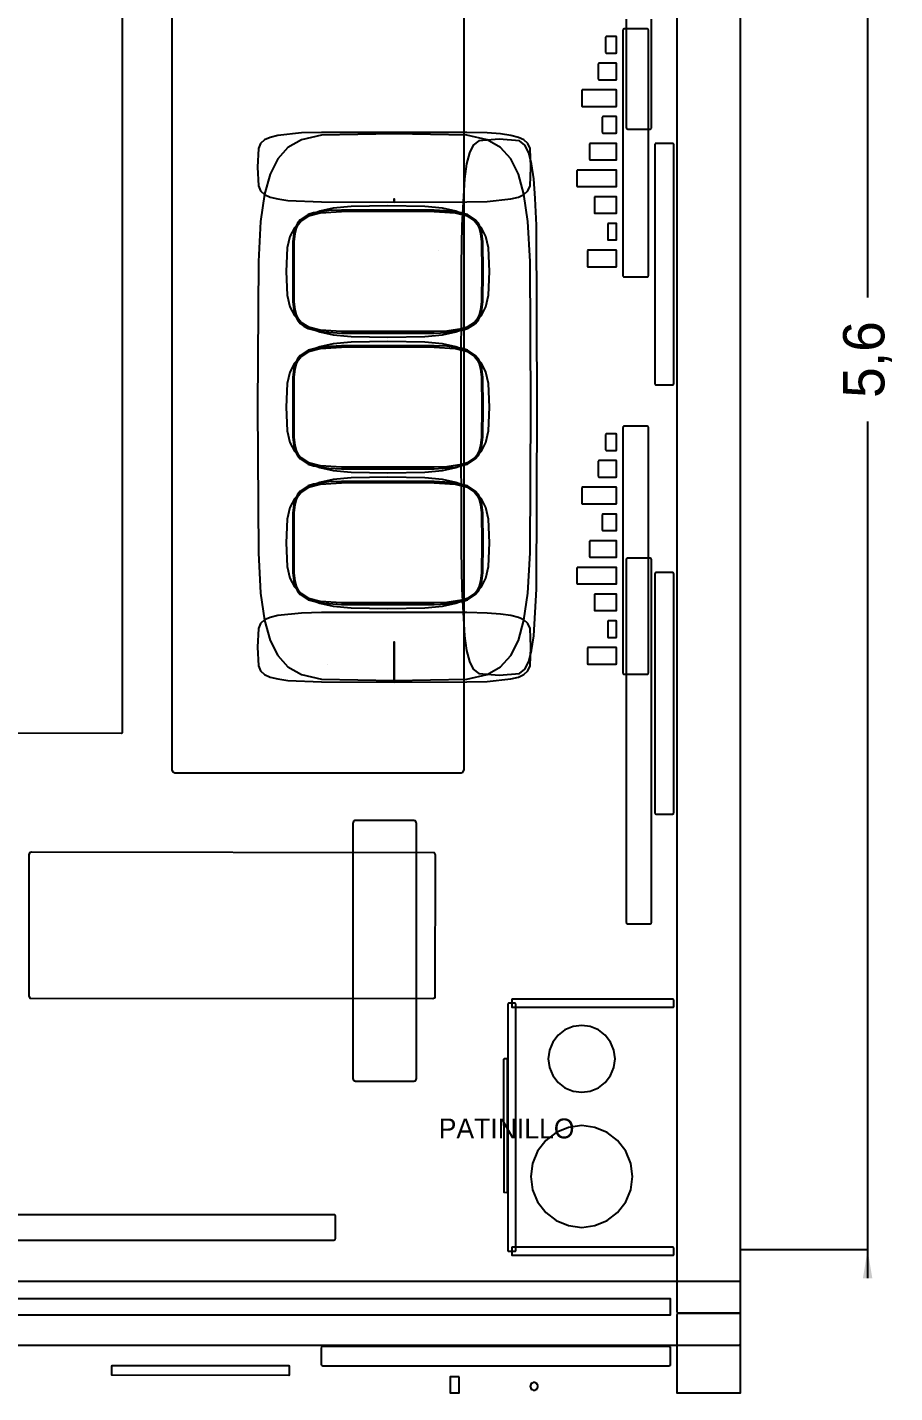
# Model space of a CAD drawing. Header units: metres. Extents: x 1133.8 to 1142.49, y -6.25 to 0.59.
# Drawn here: x 1139.755 to 1142.485, y -6.25 to -1.955 of the extents above; entities that cross this region are included whole.
import ezdxf

# ---------------------------------------------------------------- set-up
doc = ezdxf.new("R2010")
doc.units = ezdxf.units.M
for name, color, linetype in [('CORTE', 7, 'Continuous'), ('COTAS', 4, 'Continuous'), ('TEXTOS', 7, 'Continuous'), ('VISTA', 8, 'Continuous')]:
    doc.layers.add(name, color=color, linetype=linetype)
doc.dimstyles.get("Standard").update_dxf_attribs({"dimtxt": 2.5, "dimasz": 2.5, "dimexe": 1.25, "dimexo": 0.625, "dimtad": 1, "dimcen": 2.5, "dimazin": 3, "dimtfac": 1, "dimtmove": 0, "dimatfit": 3})

# ---------------------------------------------------------------- blocks, each defined once
blk = doc.blocks.new('_CLOSEDFILLED')
at = {"color": 0, "linetype": 'BYBLOCK'}
blk.add_solid([(-1, 0.164), (0, 0), (-1, -0.164)], dxfattribs=at)
blk = doc.blocks.new('*D2')
for p, q in [((1142.4, -0.11), (1142.4, -2.805)), ((1142, -0.2), (1142.4, -0.2)), ((1142.4, -3.195), (1142.4, -5.89)), ((1142, -5.8), (1142.4, -5.8))]:
    blk.add_line(p, q)
at = {"layer": 'Defpoints'}
for p in [(1142, -0.2), (1142.4, -0.2), (1142, -5.8)]:
    blk.add_point(p, dxfattribs=at)
at = {"layer": 'COTAS', "xscale": 0.09, "yscale": 0.09}
for p, rotation in [((1142.4, -0.2), 270), ((1142.4, -5.8), 90)]:
    blk.add_blockref('_CLOSEDFILLED', p, dxfattribs=dict(at, rotation=rotation))
at = {"layer": 'COTAS', "insert": (1142.4, -3), "char_height": 0.13, "attachment_point": 5, "rotation": 90}
blk.add_mtext('5,6', dxfattribs=at)

msp = doc.modelspace()

# ---------------------------------------------------------------- linework, layer by layer
at = {"layer": 'CORTE'}
msp.add_lwpolyline([(1141.8, -0.0045), (1141.8, -3.5632), (1141.8, -5.9955), (1141.8005, -5.997), (1141.8008, -5.9981), (1141.8011, -5.9984), (1141.8013, -5.9987), (1141.8017, -5.999), (1141.8019, -5.9992), (1141.8034, -5.9997), (1141.8045, -6), (1141.918, -6), (1141.9955, -6), (1141.997, -5.9995), (1141.9981, -5.9992), (1141.9984, -5.9989), (1141.9987, -5.9987), (1141.9989, -5.9984), (1141.9992, -5.9981), (1141.9995, -5.997), (1142, -5.9955), (1142, -3.5632), (1142, -0.0045)], dxfattribs=at)
msp.add_lwpolyline([(1141.801, -6.0017), (1141.8008, -6.0019), (1141.8003, -6.0034), (1141.8, -6.0045), (1141.8, -6.25), (1142, -6.25), (1142, -6.0045), (1141.9997, -6.0034), (1141.9992, -6.0019), (1141.999, -6.0017), (1141.9987, -6.0013), (1141.9984, -6.0011), (1141.9981, -6.0008), (1141.997, -6.0005), (1141.9955, -6), (1141.918, -6), (1141.8045, -6), (1141.8034, -6.0003), (1141.8019, -6.0008), (1141.8017, -6.001), (1141.8013, -6.0013), (1141.801, -6.0017)], close=True, dxfattribs=at)
at = {"layer": 'VISTA'}
for points in [[(1140.21, -4.291), (1140.2117, -4.2962), (1140.219, -4.3), (1141.121, -4.3), (1141.1262, -4.2983), (1141.13, -4.291), (1141.13, -1.709), (1141.1283, -1.7038), (1141.121, -1.7), (1140.219, -1.7), (1140.2126, -1.7026), (1140.21, -1.709), (1140.21, -4.291)], [(1136.305, -4.1705), (1136.3069, -4.1742), (1140.0505, -4.175), (1140.0542, -4.1731), (1140.055, -1.8295), (1140.0531, -1.8258), (1136.3095, -1.825), (1136.305, -1.8295), (1136.305, -4.1705)], [(1141.6307, -1.9614), (1141.6306, -1.9615), (1141.6301, -1.9631), (1141.63, -1.9635), (1141.63, -2.5911), (1141.63, -2.7365), (1141.6305, -2.7381), (1141.6306, -2.7385), (1141.631, -2.7389), (1141.631, -2.739), (1141.6314, -2.7393), (1141.6315, -2.7394), (1141.6331, -2.7399), (1141.6335, -2.74), (1141.6928, -2.74), (1141.7065, -2.74), (1141.7081, -2.7395), (1141.7085, -2.7394), (1141.7089, -2.739), (1141.709, -2.739), (1141.709, -2.7389), (1141.7094, -2.7385), (1141.7095, -2.7381), (1141.71, -2.7365), (1141.71, -2.5911), (1141.71, -1.9635), (1141.7099, -1.9631), (1141.7094, -1.9615), (1141.7093, -1.9614), (1141.709, -1.961), (1141.7089, -1.961), (1141.7085, -1.9606), (1141.7081, -1.9605), (1141.7065, -1.96), (1141.6928, -1.96), (1141.6335, -1.96), (1141.6331, -1.9601), (1141.6315, -1.9606), (1141.6314, -1.9607), (1141.631, -1.961), (1141.6307, -1.9614)], [(1141.5756, -1.9846), (1141.575, -1.986), (1141.575, -2.034), (1141.5756, -2.0354), (1141.577, -2.036), (1141.608, -2.036), (1141.6094, -2.0354), (1141.61, -2.034), (1141.61, -1.986), (1141.6094, -1.9846), (1141.608, -1.984), (1141.577, -1.984), (1141.5756, -1.9846)], [(1141.5526, -2.0686), (1141.552, -2.07), (1141.552, -2.118), (1141.5526, -2.1194), (1141.554, -2.12), (1141.608, -2.12), (1141.6094, -2.1194), (1141.61, -2.118), (1141.61, -2.07), (1141.6094, -2.0686), (1141.608, -2.068), (1141.554, -2.068), (1141.5526, -2.0686)], [(1141.5006, -2.1526), (1141.5, -2.154), (1141.5, -2.202), (1141.5006, -2.2034), (1141.502, -2.204), (1141.608, -2.204), (1141.6094, -2.2034), (1141.61, -2.202), (1141.61, -2.154), (1141.6094, -2.1526), (1141.608, -2.152), (1141.502, -2.152), (1141.5006, -2.1526)], [(1141.5656, -2.2366), (1141.565, -2.238), (1141.565, -2.286), (1141.5656, -2.2874), (1141.567, -2.288), (1141.608, -2.288), (1141.6094, -2.2874), (1141.61, -2.286), (1141.61, -2.238), (1141.6094, -2.2366), (1141.608, -2.236), (1141.567, -2.236), (1141.5656, -2.2366)], [(1140.5432, -2.4949), (1140.575, -2.4994), (1140.681, -2.5044), (1140.91, -2.505), (1140.91, -2.4945), (1140.91, -2.505), (1141.139, -2.5044), (1141.2022, -2.5026), (1141.2768, -2.4949), (1141.3007, -2.4888), (1141.3183, -2.4807), (1141.3305, -2.4698), (1141.3376, -2.4536), (1141.34, -2.395), (1141.3376, -2.3364), (1141.3305, -2.3202), (1141.3183, -2.3093), (1141.3007, -2.3012), (1141.2768, -2.2951), (1141.245, -2.2906), (1141.2022, -2.2874), (1141.139, -2.2856), (1140.681, -2.2856), (1140.6178, -2.2874), (1140.5432, -2.2951), (1140.5193, -2.3012), (1140.5017, -2.3093), (1140.4895, -2.3202), (1140.4824, -2.3364), (1140.48, -2.395), (1140.4824, -2.4536), (1140.4895, -2.4698), (1140.5017, -2.4807), (1140.5193, -2.4888), (1140.5432, -2.4949)], [(1140.5432, -3.9313), (1140.575, -3.9666), (1140.6178, -3.991), (1140.681, -4.0053), (1140.91, -4.01), (1140.91, -3.8884), (1140.91, -4.01), (1141.139, -4.0053), (1141.2022, -3.991), (1141.245, -3.9666), (1141.2768, -3.9313), (1141.3007, -3.8835), (1141.3183, -3.8201), (1141.3305, -3.7345), (1141.3376, -3.6079), (1141.34, -3.15), (1141.3376, -2.6921), (1141.3305, -2.5655), (1141.3183, -2.4799), (1141.3007, -2.4165), (1141.2768, -2.3687), (1141.245, -2.3334), (1141.2022, -2.309), (1141.139, -2.2947), (1140.91, -2.29), (1140.681, -2.2947), (1140.6178, -2.309), (1140.575, -2.3334), (1140.5432, -2.3687), (1140.5193, -2.4165), (1140.5017, -2.4799), (1140.4895, -2.5655), (1140.4824, -2.6921), (1140.48, -3.15), (1140.4824, -3.6079), (1140.4895, -3.7345), (1140.5017, -3.8201), (1140.5193, -3.8835), (1140.5432, -3.9313)], [(1141.1376, -3.9157), (1141.1465, -3.9503), (1141.1584, -3.9741), (1141.1761, -3.9882), (1141.24, -3.9928), (1141.3039, -3.9882), (1141.3216, -3.9741), (1141.3335, -3.9503), (1141.3423, -3.9157), (1141.349, -3.8688), (1141.3573, -3.7228), (1141.36, -3.15), (1141.3573, -2.5772), (1141.3539, -2.4933), (1141.349, -2.4312), (1141.3423, -2.3843), (1141.3335, -2.3497), (1141.3216, -2.3259), (1141.3039, -2.3118), (1141.24, -2.3072), (1141.1761, -2.3118), (1141.1584, -2.3259), (1141.1465, -2.3497), (1141.1376, -2.3843), (1141.131, -2.4312), (1141.1227, -2.5772), (1141.1207, -2.7012), (1141.12, -3.15), (1141.1207, -3.5988), (1141.1227, -3.7228), (1141.131, -3.8688), (1141.1376, -3.9157)], [(1141.5256, -2.3206), (1141.525, -2.322), (1141.525, -2.37), (1141.5256, -2.3714), (1141.527, -2.372), (1141.608, -2.372), (1141.6094, -2.3714), (1141.61, -2.37), (1141.61, -2.322), (1141.6094, -2.3206), (1141.608, -2.32), (1141.527, -2.32), (1141.5256, -2.3206)], [(1141.7309, -2.3218), (1141.7308, -2.3219), (1141.7302, -2.3239), (1141.73, -2.3245), (1141.73, -2.9018), (1141.73, -3.0755), (1141.7306, -3.0775), (1141.7308, -3.0781), (1141.7312, -3.0785), (1141.7313, -3.0787), (1141.7318, -3.0791), (1141.7319, -3.0792), (1141.7339, -3.0798), (1141.7345, -3.08), (1141.7737, -3.08), (1141.7855, -3.08), (1141.7875, -3.0794), (1141.7881, -3.0792), (1141.7885, -3.0788), (1141.7887, -3.0787), (1141.7888, -3.0785), (1141.7892, -3.0781), (1141.7894, -3.0775), (1141.79, -3.0755), (1141.79, -2.9018), (1141.79, -2.3245), (1141.7898, -2.3239), (1141.7892, -2.3219), (1141.7891, -2.3218), (1141.7887, -2.3213), (1141.7885, -2.3212), (1141.7881, -2.3208), (1141.7875, -2.3206), (1141.7855, -2.32), (1141.7737, -2.32), (1141.7345, -2.32), (1141.7339, -2.3202), (1141.7319, -2.3208), (1141.7318, -2.3209), (1141.7313, -2.3213), (1141.7309, -2.3218)], [(1141.4856, -2.4046), (1141.485, -2.406), (1141.485, -2.454), (1141.4856, -2.4554), (1141.487, -2.456), (1141.608, -2.456), (1141.6094, -2.4554), (1141.61, -2.454), (1141.61, -2.406), (1141.6094, -2.4046), (1141.608, -2.404), (1141.487, -2.404), (1141.4856, -2.4046)], [(1141.5406, -2.4886), (1141.54, -2.49), (1141.54, -2.538), (1141.5406, -2.5394), (1141.542, -2.54), (1141.608, -2.54), (1141.6094, -2.5394), (1141.61, -2.538), (1141.61, -2.49), (1141.6094, -2.4886), (1141.608, -2.488), (1141.542, -2.488), (1141.5406, -2.4886)], [(1140.6424, -2.9001), (1140.6759, -2.9132), (1140.7182, -2.9224), (1140.7741, -2.9278), (1140.89, -2.9297), (1141.0059, -2.9278), (1141.0618, -2.9224), (1141.1041, -2.9132), (1141.1376, -2.9001), (1141.1642, -2.883), (1141.1844, -2.8614), (1141.1987, -2.8341), (1141.2072, -2.7981), (1141.21, -2.7233), (1141.2072, -2.6486), (1141.1987, -2.6126), (1141.1844, -2.5853), (1141.1642, -2.5637), (1141.1376, -2.5466), (1141.1041, -2.5335), (1141.0618, -2.5243), (1141.0059, -2.5188), (1140.89, -2.517), (1140.7741, -2.5188), (1140.7182, -2.5243), (1140.6759, -2.5335), (1140.6424, -2.5466), (1140.6158, -2.5637), (1140.5956, -2.5853), (1140.5813, -2.6126), (1140.5728, -2.6486), (1140.57, -2.7233), (1140.5728, -2.7981), (1140.5813, -2.8341), (1140.5956, -2.8614), (1140.6158, -2.883), (1140.6424, -2.9001)], [(1140.5911, -2.8175), (1140.5938, -2.8433), (1140.5985, -2.8612), (1140.6051, -2.875), (1140.614, -2.8862), (1140.6252, -2.8952), (1140.639, -2.9023), (1140.677, -2.9122), (1140.744, -2.9168), (1140.89, -2.9174), (1140.89, -2.9151), (1140.89, -2.9174), (1141.036, -2.9168), (1141.0756, -2.9151), (1141.124, -2.9079), (1141.141, -2.9023), (1141.166, -2.8862), (1141.1749, -2.875), (1141.1815, -2.8612), (1141.1862, -2.8433), (1141.1889, -2.8175), (1141.1898, -2.7233), (1141.1889, -2.6292), (1141.1862, -2.6034), (1141.1815, -2.5855), (1141.1749, -2.5716), (1141.166, -2.5605), (1141.141, -2.5443), (1141.103, -2.5345), (1141.036, -2.5298), (1140.744, -2.5298), (1140.7044, -2.5316), (1140.656, -2.5387), (1140.639, -2.5443), (1140.614, -2.5605), (1140.6051, -2.5716), (1140.5985, -2.5855), (1140.5938, -2.6034), (1140.5911, -2.6292), (1140.5911, -2.8175)], [(1140.6777, -2.9078), (1140.6407, -2.8983), (1140.6171, -2.8831), (1140.6089, -2.8727), (1140.6026, -2.8597), (1140.5982, -2.8425), (1140.5955, -2.8174), (1140.5955, -2.6293), (1140.5982, -2.6041), (1140.6026, -2.587), (1140.6089, -2.5739), (1140.6171, -2.5636), (1140.6407, -2.5484), (1140.6777, -2.5389), (1140.7441, -2.5342), (1140.89, -2.5336), (1141.0359, -2.5342), (1141.1023, -2.5389), (1141.1393, -2.5484), (1141.1629, -2.5636), (1141.1711, -2.5739), (1141.1774, -2.587), (1141.1818, -2.6041), (1141.1845, -2.6293), (1141.1854, -2.7233), (1141.1845, -2.8174), (1141.1818, -2.8425), (1141.1774, -2.8597), (1141.1711, -2.8727), (1141.1629, -2.8831), (1141.1393, -2.8983), (1141.1229, -2.9037), (1141.0753, -2.9107), (1141.0359, -2.9124), (1140.7441, -2.9124), (1140.6777, -2.9078)], [(1140.6911, -2.5369), (1140.6911, -2.5369), (1140.6911, -2.5369), (1140.6911, -2.5369)], [(1141.5826, -2.5726), (1141.582, -2.574), (1141.582, -2.622), (1141.5826, -2.6234), (1141.584, -2.624), (1141.608, -2.624), (1141.6094, -2.6234), (1141.61, -2.622), (1141.61, -2.574), (1141.6094, -2.5726), (1141.608, -2.572), (1141.584, -2.572), (1141.5826, -2.5726)], [(1141.0508, -2.657), (1141.0508, -2.657), (1141.0508, -2.657), (1141.0508, -2.657)], [(1141.202, -2.6309), (1141.202, -2.6309), (1141.202, -2.6309), (1141.202, -2.6309)], [(1141.5186, -2.6566), (1141.518, -2.658), (1141.518, -2.706), (1141.5186, -2.7074), (1141.52, -2.708), (1141.608, -2.708), (1141.6094, -2.7074), (1141.61, -2.706), (1141.61, -2.658), (1141.6094, -2.6566), (1141.608, -2.656), (1141.52, -2.656), (1141.5186, -2.6566)], [(1140.5967, -2.8521), (1140.5967, -2.8521), (1140.5967, -2.8521), (1140.5967, -2.8521)], [(1140.6199, -2.8902), (1140.6199, -2.8902), (1140.6199, -2.8902), (1140.6199, -2.8902)], [(1141.08, -2.9149), (1141.08, -2.9149), (1141.08, -2.9149), (1141.08, -2.9149)], [(1140.6424, -3.3268), (1140.6759, -3.3398), (1140.7182, -3.349), (1140.7741, -3.3545), (1140.89, -3.3563), (1141.0059, -3.3545), (1141.0618, -3.349), (1141.1041, -3.3398), (1141.1376, -3.3268), (1141.1642, -3.3097), (1141.1844, -3.288), (1141.1987, -3.2607), (1141.2072, -3.2247), (1141.21, -3.15), (1141.2072, -3.0753), (1141.1987, -3.0393), (1141.1844, -3.012), (1141.1642, -2.9903), (1141.1376, -2.9732), (1141.1041, -2.9602), (1141.0618, -2.951), (1141.0059, -2.9455), (1140.89, -2.9437), (1140.7741, -2.9455), (1140.7182, -2.951), (1140.6759, -2.9602), (1140.6424, -2.9732), (1140.6158, -2.9903), (1140.5956, -3.012), (1140.5813, -3.0393), (1140.5728, -3.0753), (1140.57, -3.15), (1140.5728, -3.2247), (1140.5813, -3.2607), (1140.5956, -3.288), (1140.6158, -3.3097), (1140.6424, -3.3268)], [(1140.5911, -3.2442), (1140.5938, -3.2699), (1140.5985, -3.2878), (1140.6051, -3.3017), (1140.614, -3.3128), (1140.639, -3.329), (1140.656, -3.3346), (1140.7044, -3.3418), (1140.744, -3.3435), (1140.89, -3.3441), (1140.89, -3.3418), (1140.89, -3.3441), (1141.036, -3.3435), (1141.103, -3.3388), (1141.141, -3.329), (1141.166, -3.3128), (1141.1749, -3.3017), (1141.1815, -3.2878), (1141.1862, -3.2699), (1141.1889, -3.2442), (1141.1898, -3.15), (1141.1889, -3.0558), (1141.1862, -3.0301), (1141.1815, -3.0122), (1141.1749, -2.9983), (1141.166, -2.9872), (1141.141, -2.971), (1141.124, -2.9654), (1141.0756, -2.9582), (1141.036, -2.9565), (1140.744, -2.9565), (1140.677, -2.9612), (1140.639, -2.971), (1140.614, -2.9872), (1140.6051, -2.9983), (1140.5985, -3.0122), (1140.5938, -3.0301), (1140.5911, -3.0558), (1140.5911, -3.2442)], [(1140.6777, -3.3345), (1140.6407, -3.3249), (1140.6171, -3.3097), (1140.6089, -3.2994), (1140.6026, -3.2864), (1140.5982, -3.2692), (1140.5955, -3.244), (1140.5955, -3.056), (1140.5982, -3.0308), (1140.6026, -3.0136), (1140.6089, -3.0006), (1140.6171, -2.9903), (1140.6407, -2.9751), (1140.6777, -2.9655), (1140.7441, -2.9609), (1140.89, -2.9603), (1141.0359, -2.9609), (1141.1023, -2.9655), (1141.1393, -2.9751), (1141.1629, -2.9903), (1141.1711, -3.0006), (1141.1774, -3.0136), (1141.1818, -3.0308), (1141.1845, -3.056), (1141.1854, -3.15), (1141.1845, -3.244), (1141.1818, -3.2692), (1141.1774, -3.2864), (1141.1711, -3.2994), (1141.1629, -3.3097), (1141.1393, -3.3249), (1141.1229, -3.3303), (1141.0753, -3.3374), (1141.0359, -3.3391), (1140.7441, -3.3391), (1140.6777, -3.3345)], [(1141.202, -3.0575), (1141.202, -3.0575), (1141.202, -3.0575), (1141.202, -3.0575)], [(1141.6307, -3.2114), (1141.6306, -3.2115), (1141.6301, -3.2131), (1141.63, -3.2135), (1141.63, -3.8411), (1141.63, -3.9865), (1141.6305, -3.9881), (1141.6306, -3.9885), (1141.631, -3.9889), (1141.631, -3.989), (1141.6314, -3.9893), (1141.6315, -3.9894), (1141.6331, -3.9899), (1141.6335, -3.99), (1141.6928, -3.99), (1141.7065, -3.99), (1141.7081, -3.9895), (1141.7085, -3.9894), (1141.7089, -3.989), (1141.709, -3.989), (1141.709, -3.9889), (1141.7094, -3.9885), (1141.7095, -3.9881), (1141.71, -3.9865), (1141.71, -3.8411), (1141.71, -3.2135), (1141.7099, -3.2131), (1141.7094, -3.2115), (1141.7093, -3.2114), (1141.709, -3.211), (1141.7089, -3.211), (1141.7085, -3.2106), (1141.7081, -3.2105), (1141.7065, -3.21), (1141.6928, -3.21), (1141.6335, -3.21), (1141.6331, -3.2101), (1141.6315, -3.2106), (1141.6314, -3.2107), (1141.631, -3.211), (1141.6307, -3.2114)], [(1141.5756, -3.2346), (1141.575, -3.236), (1141.575, -3.284), (1141.5756, -3.2854), (1141.577, -3.286), (1141.608, -3.286), (1141.6094, -3.2854), (1141.61, -3.284), (1141.61, -3.236), (1141.6094, -3.2346), (1141.608, -3.234), (1141.577, -3.234), (1141.5756, -3.2346)], [(1140.5967, -3.2787), (1140.5967, -3.2787), (1140.5967, -3.2787), (1140.5967, -3.2787)], [(1140.7, -3.3415), (1140.7, -3.3415), (1140.7, -3.3415), (1140.7, -3.3415)], [(1141.08, -3.3415), (1141.08, -3.3415), (1141.08, -3.3415), (1141.08, -3.3415)], [(1141.5526, -3.3186), (1141.552, -3.32), (1141.552, -3.368), (1141.5526, -3.3694), (1141.554, -3.37), (1141.608, -3.37), (1141.6094, -3.3694), (1141.61, -3.368), (1141.61, -3.32), (1141.6094, -3.3186), (1141.608, -3.318), (1141.554, -3.318), (1141.5526, -3.3186)], [(1140.6424, -3.7534), (1140.6759, -3.7665), (1140.7182, -3.7757), (1140.7741, -3.7812), (1140.89, -3.783), (1141.0059, -3.7812), (1141.0618, -3.7757), (1141.1041, -3.7665), (1141.1376, -3.7534), (1141.1642, -3.7363), (1141.1844, -3.7147), (1141.1987, -3.6874), (1141.2072, -3.6514), (1141.21, -3.5767), (1141.2072, -3.5019), (1141.1987, -3.4659), (1141.1844, -3.4386), (1141.1642, -3.417), (1141.1376, -3.3999), (1141.1041, -3.3868), (1141.0618, -3.3776), (1141.0059, -3.3722), (1140.89, -3.3703), (1140.7741, -3.3722), (1140.7182, -3.3776), (1140.6759, -3.3868), (1140.6424, -3.3999), (1140.6158, -3.417), (1140.5956, -3.4386), (1140.5813, -3.4659), (1140.5728, -3.5019), (1140.57, -3.5767), (1140.5728, -3.6514), (1140.5813, -3.6874), (1140.5956, -3.7147), (1140.6158, -3.7363), (1140.6424, -3.7534)], [(1140.5911, -3.6708), (1140.5938, -3.6966), (1140.5985, -3.7145), (1140.6051, -3.7284), (1140.614, -3.7395), (1140.639, -3.7557), (1140.677, -3.7655), (1140.744, -3.7702), (1140.89, -3.7708), (1140.89, -3.7684), (1140.89, -3.7708), (1141.036, -3.7702), (1141.0756, -3.7684), (1141.124, -3.7613), (1141.141, -3.7557), (1141.166, -3.7395), (1141.1749, -3.7284), (1141.1815, -3.7145), (1141.1862, -3.6966), (1141.1889, -3.6708), (1141.1898, -3.5767), (1141.1889, -3.4825), (1141.1862, -3.4567), (1141.1815, -3.4388), (1141.1749, -3.425), (1141.166, -3.4138), (1141.141, -3.3977), (1141.103, -3.3878), (1141.036, -3.3832), (1140.744, -3.3832), (1140.7044, -3.3849), (1140.656, -3.3921), (1140.639, -3.3977), (1140.614, -3.4138), (1140.6051, -3.425), (1140.5985, -3.4388), (1140.5938, -3.4567), (1140.5911, -3.4825), (1140.5911, -3.6708)], [(1140.6777, -3.7611), (1140.6407, -3.7516), (1140.6171, -3.7364), (1140.6089, -3.7261), (1140.6026, -3.713), (1140.5982, -3.6959), (1140.5955, -3.6707), (1140.5955, -3.4826), (1140.5982, -3.4575), (1140.6026, -3.4403), (1140.6089, -3.4273), (1140.6171, -3.4169), (1140.6407, -3.4017), (1140.6777, -3.3922), (1140.7441, -3.3876), (1140.89, -3.387), (1141.0359, -3.3876), (1141.1023, -3.3922), (1141.1393, -3.4017), (1141.1629, -3.4169), (1141.1711, -3.4273), (1141.1774, -3.4403), (1141.1818, -3.4575), (1141.1845, -3.4826), (1141.1854, -3.5767), (1141.1845, -3.6707), (1141.1818, -3.6959), (1141.1774, -3.713), (1141.1711, -3.7261), (1141.1629, -3.7364), (1141.1393, -3.7516), (1141.1229, -3.757), (1141.0753, -3.764), (1141.0359, -3.7658), (1140.7441, -3.7658), (1140.6777, -3.7611)], [(1141.1461, -3.4047), (1141.1461, -3.4047), (1141.1461, -3.4047), (1141.1461, -3.4047)], [(1141.5006, -3.4026), (1141.5, -3.404), (1141.5, -3.452), (1141.5006, -3.4534), (1141.502, -3.454), (1141.608, -3.454), (1141.6094, -3.4534), (1141.61, -3.452), (1141.61, -3.404), (1141.6094, -3.4026), (1141.608, -3.402), (1141.502, -3.402), (1141.5006, -3.4026)], [(1141.202, -3.4842), (1141.202, -3.4842), (1141.202, -3.4842), (1141.202, -3.4842)], [(1141.5656, -3.4866), (1141.565, -3.488), (1141.565, -3.536), (1141.5656, -3.5374), (1141.567, -3.538), (1141.608, -3.538), (1141.6094, -3.5374), (1141.61, -3.536), (1141.61, -3.488), (1141.6094, -3.4866), (1141.608, -3.486), (1141.567, -3.486), (1141.5656, -3.4866)], [(1141.5256, -3.5706), (1141.525, -3.572), (1141.525, -3.62), (1141.5256, -3.6214), (1141.527, -3.622), (1141.608, -3.622), (1141.6094, -3.6214), (1141.61, -3.62), (1141.61, -3.572), (1141.6094, -3.5706), (1141.608, -3.57), (1141.527, -3.57), (1141.5256, -3.5706)], [(1141.641, -3.6267), (1141.6408, -3.6269), (1141.6402, -3.6287), (1141.64, -3.6295), (1141.64, -4.4296), (1141.64, -4.7705), (1141.6406, -4.7723), (1141.6408, -4.7731), (1141.6412, -4.7735), (1141.6413, -4.7737), (1141.6417, -4.774), (1141.6419, -4.7742), (1141.6437, -4.7748), (1141.6445, -4.775), (1141.6943, -4.775), (1141.7155, -4.775), (1141.7173, -4.7744), (1141.7181, -4.7742), (1141.7185, -4.7738), (1141.7187, -4.7737), (1141.7188, -4.7735), (1141.7192, -4.7731), (1141.7194, -4.7723), (1141.72, -4.7705), (1141.72, -4.4296), (1141.72, -3.6295), (1141.7198, -3.6287), (1141.7192, -3.6269), (1141.719, -3.6267), (1141.7187, -3.6263), (1141.7185, -3.6262), (1141.7181, -3.6258), (1141.7173, -3.6256), (1141.7155, -3.625), (1141.6943, -3.625), (1141.6445, -3.625), (1141.6437, -3.6252), (1141.6419, -3.6258), (1141.6417, -3.626), (1141.6413, -3.6263), (1141.641, -3.6267)], [(1141.4856, -3.6546), (1141.485, -3.656), (1141.485, -3.704), (1141.4856, -3.7054), (1141.487, -3.706), (1141.608, -3.706), (1141.6094, -3.7054), (1141.61, -3.704), (1141.61, -3.656), (1141.6094, -3.6546), (1141.608, -3.654), (1141.487, -3.654), (1141.4856, -3.6546)], [(1141.7309, -3.6718), (1141.7308, -3.6719), (1141.7302, -3.6739), (1141.73, -3.6745), (1141.73, -4.2518), (1141.73, -4.4255), (1141.7306, -4.4275), (1141.7308, -4.4281), (1141.7312, -4.4285), (1141.7313, -4.4287), (1141.7318, -4.4291), (1141.7319, -4.4292), (1141.7339, -4.4298), (1141.7345, -4.43), (1141.7737, -4.43), (1141.7855, -4.43), (1141.7875, -4.4294), (1141.7881, -4.4292), (1141.7885, -4.4288), (1141.7887, -4.4287), (1141.7888, -4.4285), (1141.7892, -4.4281), (1141.7894, -4.4275), (1141.79, -4.4255), (1141.79, -4.2518), (1141.79, -3.6745), (1141.7898, -3.6739), (1141.7892, -3.6719), (1141.7891, -3.6718), (1141.7887, -3.6713), (1141.7885, -3.6712), (1141.7881, -3.6708), (1141.7875, -3.6706), (1141.7855, -3.67), (1141.7737, -3.67), (1141.7345, -3.67), (1141.7339, -3.6702), (1141.7319, -3.6708), (1141.7318, -3.6709), (1141.7313, -3.6713), (1141.7309, -3.6718)], [(1140.6331, -3.7501), (1140.6331, -3.7501), (1140.6331, -3.7501), (1140.6331, -3.7501)], [(1140.6911, -3.7631), (1140.6911, -3.7631), (1140.6911, -3.7631), (1140.6911, -3.7631)], [(1141.0557, -3.7671), (1141.0557, -3.7671), (1141.0557, -3.7671), (1141.0557, -3.7671)], [(1141.08, -3.7682), (1141.08, -3.7682), (1141.08, -3.7682), (1141.08, -3.7682)], [(1141.1469, -3.7501), (1141.1469, -3.7501), (1141.1469, -3.7501), (1141.1469, -3.7501)], [(1141.5406, -3.7386), (1141.54, -3.74), (1141.54, -3.788), (1141.5406, -3.7894), (1141.542, -3.79), (1141.608, -3.79), (1141.6094, -3.7894), (1141.61, -3.788), (1141.61, -3.74), (1141.6094, -3.7386), (1141.608, -3.738), (1141.542, -3.738), (1141.5406, -3.7386)], [(1140.5432, -4.0049), (1140.575, -4.0095), (1140.681, -4.0144), (1140.91, -4.015), (1140.91, -4.0045), (1140.91, -4.015), (1141.139, -4.0144), (1141.2022, -4.0126), (1141.2768, -4.0049), (1141.3007, -3.9988), (1141.3183, -3.9907), (1141.3305, -3.9798), (1141.3376, -3.9636), (1141.34, -3.905), (1141.3376, -3.8464), (1141.3305, -3.8302), (1141.3183, -3.8193), (1141.3007, -3.8112), (1141.2768, -3.8051), (1141.245, -3.8006), (1141.2022, -3.7974), (1141.139, -3.7956), (1140.681, -3.7956), (1140.6178, -3.7974), (1140.5432, -3.8051), (1140.5193, -3.8112), (1140.5017, -3.8193), (1140.4895, -3.8302), (1140.4824, -3.8464), (1140.48, -3.905), (1140.4824, -3.9636), (1140.4895, -3.9798), (1140.5017, -3.9907), (1140.5193, -3.9988), (1140.5432, -4.0049)], [(1140.6498, -3.7967), (1140.6498, -3.7967), (1140.6498, -3.7967), (1140.6498, -3.7967)], [(1141.5826, -3.8226), (1141.582, -3.824), (1141.582, -3.872), (1141.5826, -3.8734), (1141.584, -3.874), (1141.608, -3.874), (1141.6094, -3.8734), (1141.61, -3.872), (1141.61, -3.824), (1141.6094, -3.8226), (1141.608, -3.822), (1141.584, -3.822), (1141.5826, -3.8226)], [(1141.5186, -3.9066), (1141.518, -3.908), (1141.518, -3.956), (1141.5186, -3.9574), (1141.52, -3.958), (1141.608, -3.958), (1141.6094, -3.9574), (1141.61, -3.956), (1141.61, -3.908), (1141.6094, -3.9066), (1141.608, -3.906), (1141.52, -3.906), (1141.5186, -3.9066)], [(1140.5142, -3.9939), (1140.5142, -3.9939), (1140.5142, -3.9939), (1140.5142, -3.9939)], [(1140.6993, -3.9589), (1140.6993, -3.9589), (1140.6993, -3.9589), (1140.6993, -3.9589)], [(1141.2998, -3.9926), (1141.2998, -3.9926), (1141.2998, -3.9926), (1141.2998, -3.9926)], [(1140.7818, -4.453), (1140.7815, -4.4534), (1140.7805, -4.4564), (1140.78, -4.458), (1140.78, -4.9906), (1140.78, -5.262), (1140.781, -5.2651), (1140.7815, -5.2666), (1140.7821, -5.2673), (1140.7823, -5.2677), (1140.783, -5.2682), (1140.7834, -5.2685), (1140.7864, -5.2695), (1140.788, -5.27), (1140.9099, -5.27), (1140.972, -5.27), (1140.9751, -5.269), (1140.9766, -5.2685), (1140.9773, -5.2679), (1140.9777, -5.2677), (1140.9779, -5.2673), (1140.9785, -5.2666), (1140.979, -5.2651), (1140.98, -5.262), (1140.98, -4.9906), (1140.98, -4.458), (1140.9795, -4.4564), (1140.9785, -4.4534), (1140.9782, -4.453), (1140.9777, -4.4523), (1140.9773, -4.4521), (1140.9766, -4.4515), (1140.9751, -4.451), (1140.972, -4.45), (1140.9099, -4.45), (1140.788, -4.45), (1140.7864, -4.4505), (1140.7834, -4.4515), (1140.783, -4.4518), (1140.7823, -4.4523), (1140.7818, -4.453)], [(1139.76, -5.002), (1139.7634, -5.0085), (1141.032, -5.01), (1141.0385, -5.0066), (1141.04, -4.558), (1141.0366, -4.5515), (1139.768, -4.55), (1139.7623, -4.5523), (1139.76, -4.558), (1139.76, -5.002)], [(1141.2695, -5.805), (1141.2905, -5.805), (1141.2919, -5.8044), (1141.2925, -5.803), (1141.2925, -5.027), (1141.2919, -5.0256), (1141.2905, -5.025), (1141.2695, -5.025), (1141.2681, -5.0256), (1141.2675, -5.027), (1141.2675, -5.803), (1141.2681, -5.8044), (1141.2695, -5.805)], [(1141.282, -5.0375), (1141.788, -5.0375), (1141.7894, -5.0369), (1141.79, -5.0355), (1141.79, -5.0145), (1141.7894, -5.0131), (1141.788, -5.0125), (1141.282, -5.0125), (1141.2806, -5.0131), (1141.28, -5.0145), (1141.28, -5.0355), (1141.2806, -5.0369), (1141.282, -5.0375)], [(1141.4475, -5.1091), (1141.4258, -5.1258), (1141.4091, -5.1475), (1141.3986, -5.1728), (1141.395, -5.2), (1141.3986, -5.2272), (1141.4091, -5.2525), (1141.4258, -5.2742), (1141.4475, -5.2909), (1141.4728, -5.3014), (1141.5, -5.305), (1141.5272, -5.3014), (1141.5525, -5.2909), (1141.5742, -5.2742), (1141.5909, -5.2525), (1141.6014, -5.2272), (1141.605, -5.2), (1141.6014, -5.1728), (1141.5909, -5.1475), (1141.5742, -5.1258), (1141.5525, -5.1091), (1141.5272, -5.0986), (1141.5, -5.095), (1141.4728, -5.0986), (1141.4475, -5.1091)], [(1141.264, -5.62), (1141.266, -5.618), (1141.266, -5.202), (1141.264, -5.2), (1141.256, -5.2), (1141.254, -5.202), (1141.2546, -5.6194), (1141.264, -5.62)], [(1141.42, -5.4314), (1141.3869, -5.4569), (1141.3614, -5.49), (1141.3455, -5.5286), (1141.34, -5.57), (1141.3455, -5.6114), (1141.3614, -5.65), (1141.3869, -5.6831), (1141.42, -5.7086), (1141.4586, -5.7245), (1141.5, -5.73), (1141.5414, -5.7245), (1141.58, -5.7086), (1141.6131, -5.6831), (1141.6386, -5.65), (1141.6545, -5.6114), (1141.66, -5.57), (1141.6545, -5.5286), (1141.6386, -5.49), (1141.6131, -5.4569), (1141.58, -5.4314), (1141.5414, -5.4155), (1141.5, -5.41), (1141.4586, -5.4155), (1141.42, -5.4314)], [(1141.282, -5.8175), (1141.788, -5.8175), (1141.7894, -5.8169), (1141.79, -5.8155), (1141.79, -5.7945), (1141.7894, -5.7931), (1141.788, -5.7925), (1141.282, -5.7925), (1141.2806, -5.7931), (1141.28, -5.7945), (1141.28, -5.8155), (1141.2806, -5.8169), (1141.282, -5.8175)], [(1134.22, -5.955), (1134.22, -6.005), (1141.78, -6.005), (1141.78, -5.955), (1134.22, -5.955)], [(1140.6811, -6.1066), (1140.6808, -6.1069), (1140.6804, -6.1081), (1140.68, -6.1095), (1140.68, -6.133), (1140.68, -6.1605), (1140.6804, -6.1617), (1140.6808, -6.1631), (1140.6811, -6.1634), (1140.6813, -6.1637), (1140.6816, -6.1639), (1140.6819, -6.1642), (1140.6831, -6.1646), (1140.6845, -6.165), (1141.1875, -6.165), (1141.7755, -6.165), (1141.7767, -6.1646), (1141.7781, -6.1642), (1141.7784, -6.1639), (1141.7787, -6.1637), (1141.7789, -6.1634), (1141.7792, -6.1631), (1141.7796, -6.1617), (1141.78, -6.1605), (1141.78, -6.133), (1141.78, -6.1095), (1141.7796, -6.1081), (1141.7792, -6.1069), (1141.7789, -6.1066), (1141.7787, -6.1063), (1141.7784, -6.1061), (1141.7781, -6.1058), (1141.7767, -6.1054), (1141.7755, -6.105), (1141.1875, -6.105), (1140.6845, -6.105), (1140.6831, -6.1054), (1140.6819, -6.1058), (1140.6816, -6.1061), (1140.6813, -6.1063), (1140.6811, -6.1066)], [(1140.5783, -6.195), (1140.58, -6.1933), (1140.58, -6.1667), (1140.5783, -6.165), (1140.0217, -6.165), (1140.02, -6.1667), (1140.0203, -6.1943), (1140.5783, -6.195)], [(1141.114, -6.2), (1141.086, -6.2), (1141.086, -6.25), (1141.114, -6.25), (1141.114, -6.2)], [(1141.3469, -6.2184), (1141.344, -6.2196), (1141.3415, -6.2215), (1141.3396, -6.224), (1141.3384, -6.2269), (1141.338, -6.23), (1141.3384, -6.2331), (1141.3396, -6.236), (1141.3415, -6.2385), (1141.344, -6.2404), (1141.3469, -6.2416), (1141.35, -6.242), (1141.3531, -6.2416), (1141.356, -6.2404), (1141.3585, -6.2385), (1141.3604, -6.236), (1141.3616, -6.2331), (1141.362, -6.23), (1141.3616, -6.2269), (1141.3604, -6.224), (1141.3585, -6.2215), (1141.356, -6.2196), (1141.3531, -6.2184), (1141.35, -6.218), (1141.3469, -6.2184)]]:
    msp.add_lwpolyline(points, close=True, dxfattribs=at)
for points in [[(1141.64, -1.9296), (1141.64, -2.2705), (1141.6406, -2.2723), (1141.6408, -2.2731), (1141.6412, -2.2735), (1141.6413, -2.2737), (1141.6417, -2.274), (1141.6419, -2.2742), (1141.6437, -2.2748), (1141.6445, -2.275), (1141.6943, -2.275), (1141.7155, -2.275), (1141.7173, -2.2744), (1141.7181, -2.2742), (1141.7185, -2.2738), (1141.7187, -2.2737), (1141.7188, -2.2735), (1141.7192, -2.2731), (1141.7194, -2.2723), (1141.72, -2.2705), (1141.72, -1.9296)], [(1139.6795, -5.77), (1140.4829, -5.77), (1140.7205, -5.77), (1140.7225, -5.7694), (1140.7231, -5.7692), (1140.7236, -5.7688), (1140.7237, -5.7687), (1140.7238, -5.7686), (1140.7242, -5.7681), (1140.7244, -5.7675), (1140.725, -5.7655), (1140.725, -5.7493), (1140.725, -5.6945), (1140.7248, -5.6939), (1140.7242, -5.6919), (1140.7241, -5.6918), (1140.7237, -5.6913), (1140.7236, -5.6912), (1140.7231, -5.6908), (1140.7225, -5.6906), (1140.7205, -5.69), (1140.4829, -5.69), (1139.6795, -5.69)], [(1134.0045, -6.1), (1138.7513, -6.1), (1141.4491, -6.1), (1141.9955, -6.1), (1141.997, -6.0995), (1141.9981, -6.0992), (1141.9984, -6.0989), (1141.9987, -6.0987), (1141.9989, -6.0984), (1141.9992, -6.0981), (1141.9995, -6.097), (1142, -6.0955), (1142, -6.018), (1142, -5.9045), (1141.9997, -5.9034), (1141.9992, -5.9019), (1141.999, -5.9017), (1141.9987, -5.9013), (1141.9984, -5.9011), (1141.9981, -5.9008), (1141.997, -5.9005), (1141.9955, -5.9), (1138.7513, -5.9), (1134.0045, -5.9)]]:
    msp.add_lwpolyline(points, dxfattribs=at)

# ---------------------------------------------------------------- texts
at = {"layer": 'TEXTOS'}
msp.add_text('PATINILLO', height=0.0625, dxfattribs=at).set_placement((1141.05, -5.45))

# ---------------------------------------------------------------- dimensions: what is measured, and where the dimension line sits
at = {"layer": 'COTAS'}
dim = msp.add_linear_dim(base=(1142.4, -0.2), p1=(1142, -0.2), p2=(1142, -5.8), angle=90, dimstyle='Standard', override={"dimtxt": 0.13, "dimasz": 0.09}, dxfattribs=at)
dim.commit()
dim.dimension.update_dxf_attribs({"geometry": '*D2', "text_midpoint": (1142.4, -3)})

doc.saveas('drawing.dxf')
